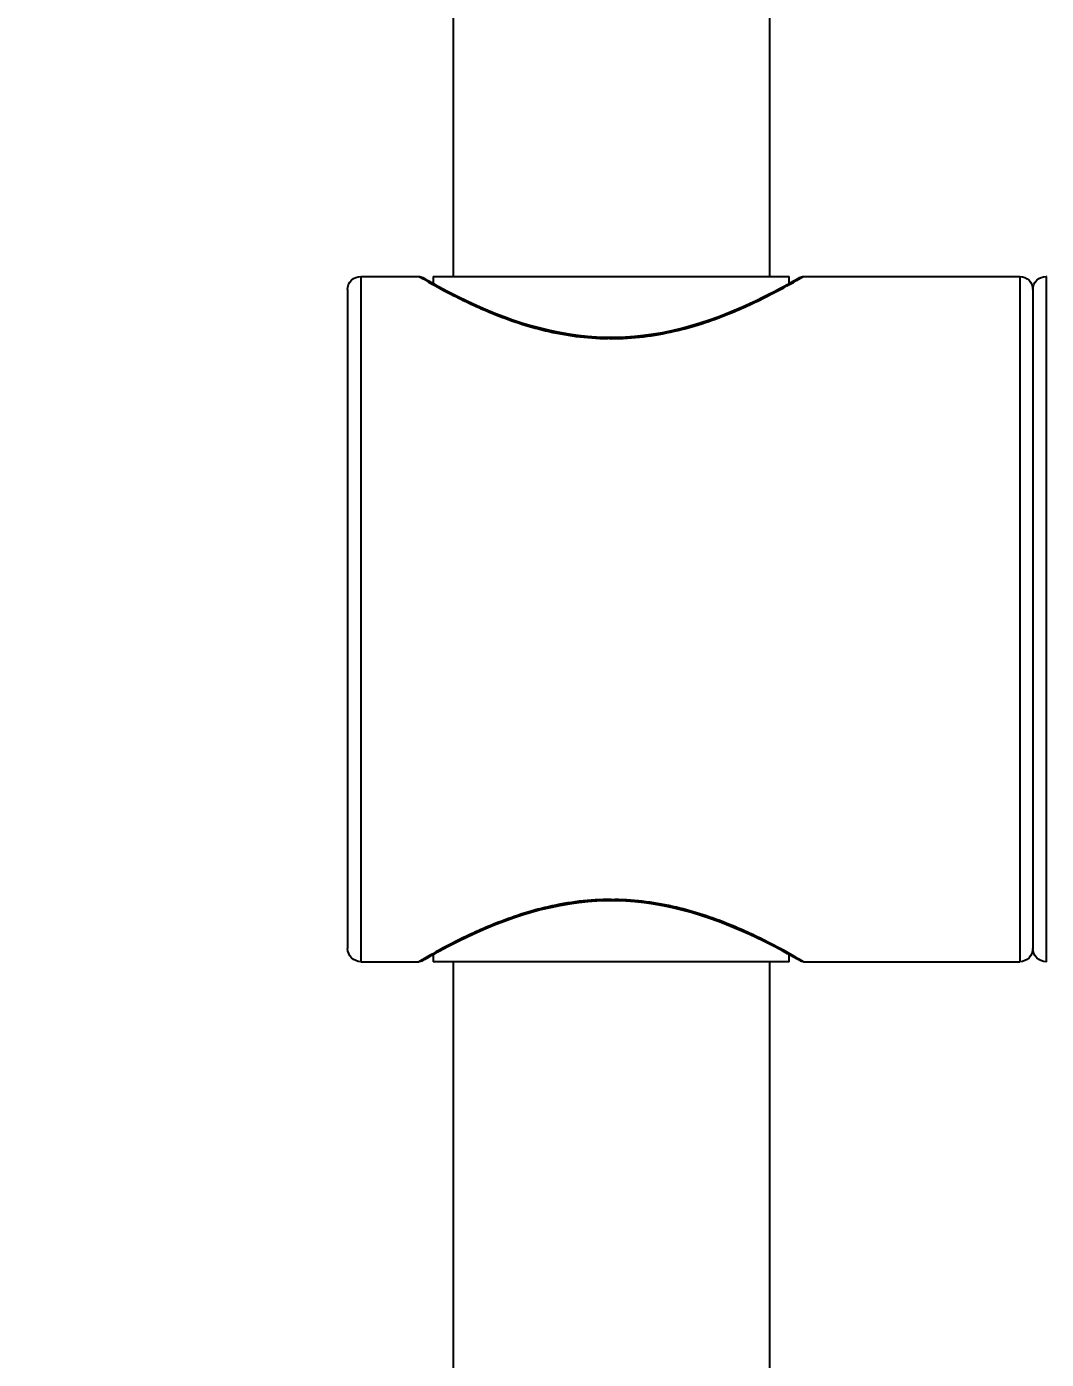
# Model space of a CAD drawing. Header units: inches. Extents: x 50354 to 53215, y -7830 to -6529.
# Drawn here: x 50822.808 to 50824.332, y -6816.163 to -6814.172 of the extents above; entities that cross this region are included whole.
import ezdxf

# ---------------------------------------------------------------- set-up
doc = ezdxf.new("R2010")
doc.units = ezdxf.units.IN
doc.header["$MEASUREMENT"] = 0
doc.header["$PDMODE"] = 2
doc.layers.add('FUNITURE', color=7, linetype='Continuous', lineweight=15, true_color=0x7d7673)
doc.layers.add('XR_ID 1F_FUR$0$A-SANI-FIX', color=134, linetype='Continuous')
doc.styles.get("Standard").update_dxf_attribs({"font": 'ARLRDBD.TTF', "height": 3})
doc.dimstyles.get("Standard").update_dxf_attribs({"dimtxt": 3, "dimasz": 4, "dimexe": 0, "dimexo": 0, "dimgap": 0, "dimtad": 0, "dimdec": 1, "dimzin": 3, "dimdsep": 46, "dimlunit": 4, "dimtxsty": 'Standard', "dimblk": 'OBLIQUE', "dimcen": 0, "dimclrd": 69, "dimclre": 251, "dimclrt": 7, "dimadec": 0, "dimazin": 0, "dimtfac": 0.65, "dimtdec": 1, "dimtofl": 0, "dimtmove": 0, "dimatfit": 3, "dimldrblk": 'OPEN30', "dimfxl": 1, "dimfrac": 1, "dimtolj": 1, "dimtzin": 0, "dimlwd": 15, "dimlwe": 5, "dimarcsym": 1})

# ---------------------------------------------------------------- blocks, each defined once
blk = doc.blocks.new('XR_ID 1F_FUR$0$XR_1F FURN$0$A$C698E198A')
at = {"linetype": 'Continuous'}
for p, q in [((-13, -42.86), (-13, -42.88)), ((13, -42.88), (-13, -42.88)), ((13, -42.86), (13, -42.88)), ((12.5, -43.38), (-12.5, -43.38)), ((13, -43.88), (-13, -43.88)), ((-13, -52.08), (-13, -43.88)), ((13, -52.08), (13, -43.88)), ((-13, -52.08), (-12.9, -52.251)), ((12.845, -52.347), (13, -52.08)), ((12.695, -52.701), (12.767, -52.57)), ((12.766, -52.574), (12.827, -52.464)), ((12.825, -52.467), (12.913, -52.312)), ((12.912, -52.313), (12.96, -52.23)), ((-13, -52.63), (-12.734, -52.63)), ((-13, -52.63), (-13, -66.13)), ((12.734, -52.63), (13, -52.63)), ((13, -66.13), (13, -52.63)), ((-13, -53.38), (-104.774, -53.38)), ((104.945, -53.38), (13, -53.38)), ((-13, -65.38), (-104.774, -65.38)), ((104.945, -65.38), (13, -65.38)), ((-12.734, -66.13), (-13, -66.13)), ((13, -66.13), (12.734, -66.13)), ((-12.836, -66.397), (-13, -66.68)), ((-13, -68.88), (-13, -66.68)), ((-12.912, -66.447), (-12.96, -66.531)), ((-12.955, -66.521), (-12.96, -66.531)), ((-12.826, -66.294), (-12.913, -66.448)), ((13, -66.68), (12.915, -66.535)), ((13, -68.88), (13, -66.68)), ((13, -68.88), (-13, -68.88)), ((12.5, -69.38), (-12.5, -69.38))]:
    blk.add_line(p, q, dxfattribs=at)
for points in [[(-13, -52.08), (-13, -52.087), (-12.997, -52.124), (-12.989, -52.161), (-12.977, -52.196), (-12.96, -52.229)], [(12.96, -52.23), (12.977, -52.196), (12.989, -52.161), (12.997, -52.124), (13, -52.087), (13, -52.08)], [(-12.96, -52.229), (-12.875, -52.378), (-12.827, -52.464)], [(-12.827, -52.464), (-12.767, -52.571), (-12.697, -52.697), (-12.617, -52.844), (-12.528, -53.01), (-12.43, -53.196), (-12.325, -53.402), (-12.213, -53.626), (-12.095, -53.868), (-11.974, -54.128), (-11.849, -54.404), (-11.724, -54.696), (-11.599, -55.003), (-11.476, -55.322), (-11.358, -55.652), (-11.245, -55.993), (-11.139, -56.341), (-11.043, -56.695), (-10.957, -57.055), (-10.882, -57.415), (-10.819, -57.775), (-10.769, -58.132), (-10.732, -58.483), (-10.708, -58.825), (-10.695, -59.157), (-10.692, -59.38)], [(10.692, -59.38), (10.695, -59.169), (10.707, -58.839), (10.731, -58.499), (10.767, -58.15), (10.816, -57.793), (10.878, -57.434), (10.952, -57.074), (11.038, -56.715), (11.134, -56.36), (11.239, -56.011), (11.352, -55.669), (11.47, -55.337), (11.593, -55.017), (11.718, -54.709), (11.844, -54.416), (11.969, -54.139), (12.091, -53.878), (12.209, -53.634), (12.321, -53.409), (12.427, -53.203), (12.525, -53.016), (12.615, -52.848), (12.695, -52.701)], [(-10.692, -59.38), (-10.695, -59.591), (-10.707, -59.921), (-10.731, -60.261), (-10.767, -60.611), (-10.816, -60.967), (-10.878, -61.326), (-10.952, -61.687), (-11.038, -62.046), (-11.134, -62.401), (-11.239, -62.75), (-11.352, -63.092), (-11.471, -63.423), (-11.593, -63.744), (-11.719, -64.052), (-11.844, -64.345), (-11.969, -64.622), (-12.091, -64.883), (-12.209, -65.127), (-12.322, -65.352), (-12.427, -65.558), (-12.526, -65.745), (-12.615, -65.912), (-12.695, -66.06), (-12.766, -66.187), (-12.826, -66.294)], [(12.827, -66.296), (12.767, -66.19), (12.698, -66.063), (12.618, -65.917), (12.528, -65.75), (12.431, -65.564), (12.325, -65.359), (12.213, -65.135), (12.096, -64.892), (11.974, -64.632), (11.849, -64.356), (11.724, -64.064), (11.599, -63.758), (11.476, -63.439), (11.358, -63.108), (11.245, -62.768), (11.14, -62.42), (11.043, -62.065), (10.957, -61.706), (10.882, -61.346), (10.819, -60.986), (10.769, -60.628), (10.732, -60.277), (10.708, -59.936), (10.695, -59.603), (10.692, -59.38)], [(-12.96, -66.531), (-12.977, -66.564), (-12.989, -66.599), (-12.997, -66.636), (-13, -66.673), (-13, -66.68)], [(12.96, -66.53), (12.875, -66.382), (12.827, -66.296)], [(13, -66.68), (13, -66.673), (12.997, -66.636), (12.989, -66.599), (12.977, -66.564), (12.96, -66.53)]]:
    blk.add_lwpolyline(points, dxfattribs=at)
for centre, radius, start, end in [((-12.5, -42.88), 0.5, 180, 270), ((12.5, -42.88), 0.5, 270, 0), ((-12.5, -43.88), 0.5, 90, 180), ((12.5, -43.88), 0.5, 0, 90), ((-37.14, -66.286), 28.01, 29.8075, 30.0704), ((-20.787, -59.38), 10.15, 0.0003, 0.7451), ((20.788, -59.38), 10.15, 180.0003, 180.711), ((36.706, -52.724), 27.508, 209.8826, 210.1343), ((-12.5, -68.88), 0.5, 180, 270), ((12.5, -68.88), 0.5, 270, 0)]:
    blk.add_arc(centre, radius, start, end, dxfattribs=at)
for points, knots in [([(-12.836, -52.363), (-12.652, -52.684), (-12.201, -53.509), (-11.503, -55.002), (-10.975, -56.588), (-10.701, -58.06), (-10.644, -58.848), (-10.639, -59.248)], [0, 0, 0, 0, 0.152071, 0.385995, 0.676297, 0.835704, 1, 1, 1, 1]), ([(10.638, -59.38), (10.638, -58.971), (10.687, -58.164), (10.955, -56.655), (11.49, -55.031), (12.201, -53.509), (12.659, -52.671), (12.845, -52.347)], [0, 0, 0, 0, 0.164604, 0.324542, 0.615699, 0.849619, 1, 1, 1, 1]), ([(-10.638, -59.38), (-10.638, -59.786), (-10.686, -60.589), (-10.951, -62.09), (-11.482, -63.709), (-12.19, -65.23), (-12.649, -66.071), (-12.836, -66.397)], [0, 0, 0, 0, 0.163998, 0.323404, 0.613916, 0.848048, 1, 1, 1, 1]), ([(12.855, -66.43), (12.673, -66.114), (12.223, -65.293), (11.519, -63.798), (10.981, -62.199), (10.702, -60.71), (10.644, -59.911), (10.639, -59.506)], [0, 0, 0, 0, 0.14879, 0.382288, 0.673952, 0.834463, 1, 1, 1, 1])]:
    blk.add_open_spline(points, degree=3, knots=knots, dxfattribs=at)
blk = doc.blocks.new('_Oblique')
at = {"color": 0, "linetype": 'ByBlock', "lineweight": -2}
blk.add_line((-0.5, -0.5), (0.5, 0.5), dxfattribs=at)
blk = doc.blocks.new('*D171')
at = {"layer": 'Defpoints', "color": 0, "ltscale": 20, "transparency": 16777216}
for p in [(50810.2028, -6802.9701), (50826.0193, -6802.9701), (50826.0193, -6822.5501)]:
    blk.add_point(p, dxfattribs=at)
at = {"layer": 'FUNITURE', "color": 251, "lineweight": 5, "ltscale": 20, "transparency": 16777216}
for p, q in [((50826.0193, -6802.9701), (50810.2028, -6802.9701)), ((50826.0193, -6822.5501), (50810.2028, -6822.5501))]:
    blk.add_line(p, q, dxfattribs=at)
at = {"layer": 'FUNITURE', "color": 69, "lineweight": 15, "ltscale": 20, "transparency": 16777216}
for p, q in [((50810.2028, -6802.9701), (50810.2028, -6806.854)), ((50810.2028, -6822.5501), (50810.2028, -6818.6662))]:
    blk.add_line(p, q, dxfattribs=at)
at = {"layer": 'FUNITURE', "color": 69, "lineweight": 15, "ltscale": 20, "transparency": 16777216, "xscale": 4, "yscale": 4, "zscale": 4}
for p, rotation in [((50810.2028, -6802.9701), 90), ((50810.2028, -6822.5501), 270)]:
    blk.add_blockref('_Oblique', p, dxfattribs=dict(at, rotation=rotation))
at = {"layer": 'FUNITURE', "color": 7, "ltscale": 20, "transparency": 16777216, "insert": (50810.2028, -6812.7601), "char_height": 3, "attachment_point": 5, "rotation": 90}
blk.add_mtext('\\A1;1\'-7{\\H0.65x;\\S1#2;}"', dxfattribs=at)
blk = doc.blocks.new('_Open30')
at = {"color": 0, "linetype": 'ByBlock', "lineweight": -2}
for p, q in [((-1, 0.26795), (0, 0)), ((0, 0), (-1, -0.26795)), ((0, 0), (-1, 0))]:
    blk.add_line(p, q, dxfattribs=at)

msp = doc.modelspace()

# ---------------------------------------------------------------- block references
at = {"layer": 'XR_ID 1F_FUR$0$A-SANI-FIX', "lineweight": 30, "xscale": -0.0393700787, "yscale": 0.0393700787, "zscale": 0.0393700787, "rotation": 270}
msp.add_blockref('XR_ID 1F_FUR$0$XR_1F FURN$0$A$C698E198A', (50826.01931, -6815.05674), dxfattribs=at)

# ---------------------------------------------------------------- dimensions: what is measured, and where the dimension line sits
at = {"layer": 'FUNITURE', "ltscale": 20}
dim = msp.add_linear_dim(base=(50810.20279, -6802.97013), p1=(50826.01931, -6822.55013), p2=(50826.01931, -6802.97013), angle=90, dimstyle='Standard', dxfattribs=at)
dim.commit()
dim.dimension.update_dxf_attribs({"geometry": '*D171', "text_midpoint": (50810.20279, -6812.76013)})

doc.saveas('drawing.dxf')
